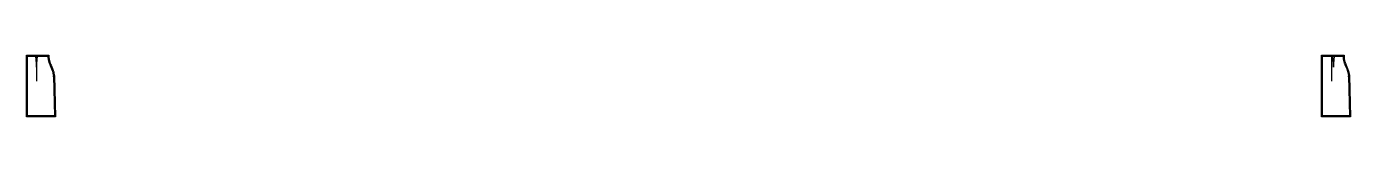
# Model space of a CAD drawing. Extents: x 0 to 13290, y 0 to 620.
import ezdxf

# ---------------------------------------------------------------- set-up
doc = ezdxf.new("R2010")
doc.units = 0
for name, color, linetype in [('1', 250, 'CONTINUOUS'), ('4', 250, 'CONTINUOUS'), ('7', 250, 'CONTINUOUS'), ('8', 250, 'CONTINUOUS')]:
    doc.layers.add(name, color=color, linetype=linetype)

# ---------------------------------------------------------------- blocks, each defined once
blk = doc.blocks.new('SKIRT-FRONT')
at = {"layer": '1'}
blk.add_lwpolyline([(0, 620), (225, 620), (225, 607), (225, 600), (226, 593), (227, 586), (228, 580), (229, 574), (230, 568), (231, 562), (233, 556), (235, 550), (237, 544), (239, 539), (242, 531), (247, 520), (254, 503), (261, 486), (265, 477), (267, 470), (269, 464), (271, 458), (273, 451), (275, 444), (276, 437), (278, 430), (279, 423), (280, 415), (280, 411), (290, 0), (0, 0), (0, 620)], close=True, dxfattribs=at)
at = {"layer": '4'}
for p, q in [((265, 410), (270, 410)), ((275, 410), (280, 411))]:
    blk.add_line(p, q, dxfattribs=at)
at = {"layer": '7'}
blk.add_line((103, 360), (103, 610), dxfattribs=at)
at = {"layer": '8'}
blk.add_lwpolyline([(10, 610), (215, 610), (215, 606), (215, 599), (216, 592), (217, 585), (218, 578), (219, 572), (220, 565), (222, 559), (224, 553), (225, 547), (227, 541), (230, 535), (233, 527), (238, 516), (245, 499), (252, 482), (255, 473), (257, 467), (260, 461), (261, 455), (263, 448), (265, 442), (266, 435), (268, 428), (269, 421), (270, 414), (270, 410), (280, 10), (10, 10)], close=True, dxfattribs=at)
blk.add_lwpolyline([(90, 610), (100, 500), (110, 610)], dxfattribs=at)
blk = doc.blocks.new('SKIRT-BACK')
at = {"layer": '1'}
blk.add_lwpolyline([(13000, 620), (13225, 620), (13225, 607), (13225, 600), (13226, 593), (13227, 586), (13228, 580), (13229, 574), (13230, 568), (13231, 562), (13233, 556), (13235, 550), (13237, 544), (13239, 539), (13242, 531), (13247, 520), (13254, 503), (13261, 486), (13265, 477), (13267, 470), (13269, 464), (13271, 458), (13273, 451), (13275, 444), (13276, 437), (13278, 430), (13279, 423), (13280, 415), (13280, 411), (13290, 0), (13000, 0), (13000, 620)], close=True, dxfattribs=at)
at = {"layer": '4'}
for p, q in [((13265, 410), (13270, 410)), ((13275, 410), (13280, 411))]:
    blk.add_line(p, q, dxfattribs=at)
at = {"layer": '7'}
blk.add_line((13103, 360), (13103, 610), dxfattribs=at)
at = {"layer": '8'}
blk.add_lwpolyline([(13010, 610), (13215, 610), (13215, 606), (13215, 599), (13216, 592), (13217, 585), (13218, 578), (13219, 572), (13220, 565), (13222, 559), (13224, 553), (13225, 547), (13227, 541), (13230, 535), (13233, 527), (13238, 516), (13245, 499), (13252, 482), (13255, 473), (13257, 467), (13260, 461), (13261, 455), (13263, 448), (13265, 442), (13266, 435), (13268, 428), (13269, 421), (13270, 414), (13270, 410), (13280, 10), (13010, 10)], close=True, dxfattribs=at)
blk.add_lwpolyline([(13110, 610), (13120, 500), (13130, 610)], dxfattribs=at)

msp = doc.modelspace()

# ---------------------------------------------------------------- block references
at = {"layer": '1'}
for name in ['SKIRT-FRONT', 'SKIRT-BACK']:
    msp.add_blockref(name, (0, 0), dxfattribs=at)

doc.saveas('drawing.dxf')
